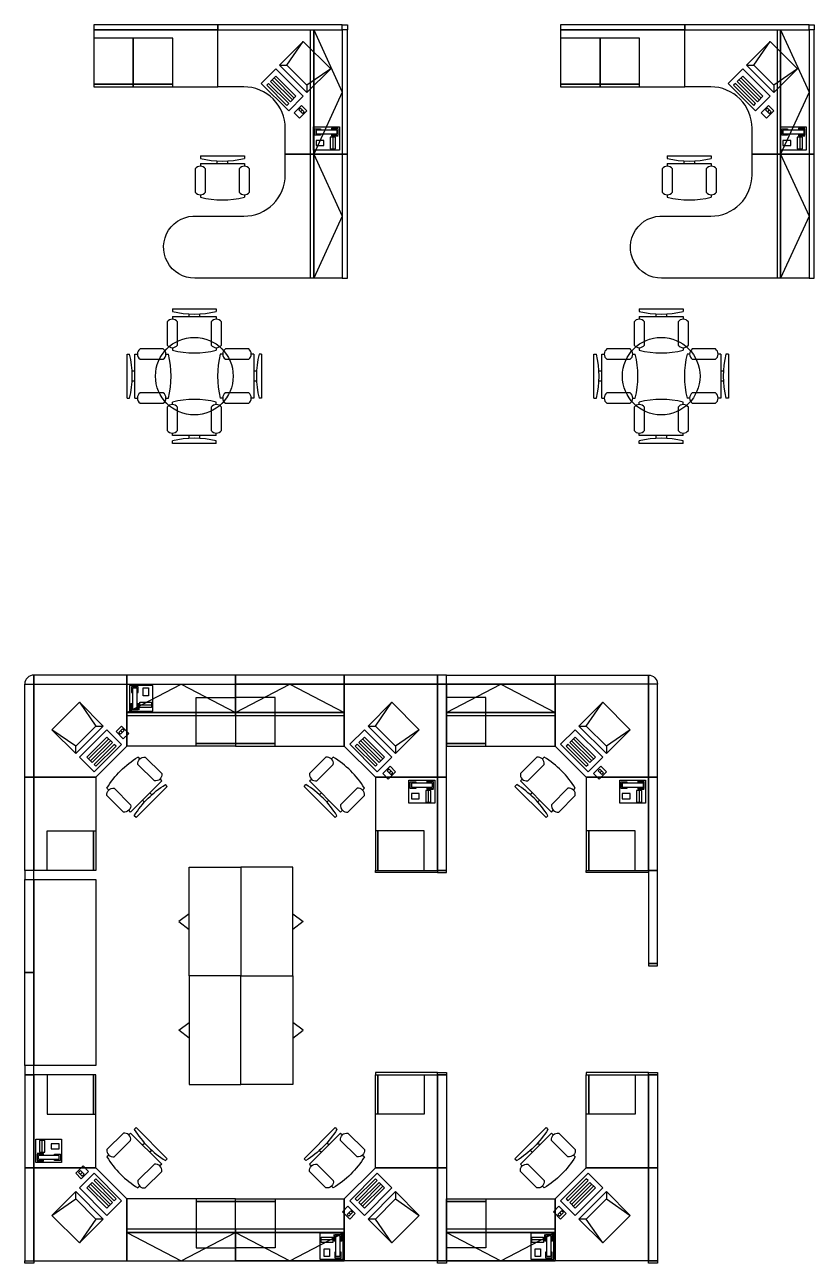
# Model space of a CAD drawing. Header units: inches. Extents: x 134 to 3030, y 231 to 1533.
# Drawn here: x 1377.5 to 1682.7, y 1053.9 to 1532.7 of the extents above; entities that cross this region are included whole.
import ezdxf

# ---------------------------------------------------------------- set-up
doc = ezdxf.new("R2010")
doc.units = ezdxf.units.IN
doc.header["$LTSCALE"] = 96
doc.header["$MEASUREMENT"] = 0
doc.layers.get('0').update_dxf_attribs({"linetype": 'CONTINUOUS'})
for name, color, linetype, lineweight in [('A-FURN-3-WKSF', 200, 'CONTINUOUS', 25), ('A-FURN-P-FILE', 5, 'CONTINUOUS', 25), ('A-FURN-P-PEDS', 5, 'CONTINUOUS', 25), ('A-FURN-P-PHWL-46', 1, 'CONTINUOUS', 25), ('A-FURN-P-PHWL-462', 1, 'CONTINUOUS', 25), ('A-FURN-P-SEAT', 4, 'CONTINUOUS', 25), ('A-FURN-P-STOR', 7, 'CONTINUOUS', 25), ('A-FURN-P-WKSF', 200, 'CONTINUOUS', 25), ('A-FURN-P-WKSF2', 200, 'CONTINUOUS', 25), ('COMPUTER-P3', 2, 'CONTINUOUS', 25), ('TELEPHONE-ST12', 3, 'CONTINUOUS', 25)]:
    doc.layers.add(name, color=color, linetype=linetype, lineweight=lineweight)
doc.styles.add('ATTR', font='romans.shx', dxfattribs={"width": 0.8, "height": 2.52})

# ---------------------------------------------------------------- blocks, each defined once
blk = doc.blocks.new('http...pointasearch.autodesk.com.GeneralSymbolsCatalog.idropxml.DESK_CHAIR.xml.DESK_CHAIR')
at = {"linetype": 'Continuous'}
for p, q in [((-8.5, 0), (-8.5, -1)), ((-8.5, 0), (8.5, 0)), ((8.5, 0), (8.5, -1)), ((-8.5, -3), (-8.5, -4)), ((-8.5, -3), (8.5, -3)), ((-2, -3), (-2, -1.9355)), ((2, -1.9576), (2, -3)), ((8.5, -3), (8.5, -4)), ((-10.5, -5), (-10.5, -14)), ((-6.5, -14), (-6.5, -5)), ((6.5, -5), (6.5, -14)), ((10.5, -14), (10.5, -5)), ((-8.5, -15), (-8.5, -16)), ((8.5, -15), (8.5, -16))]:
    blk.add_line(p, q, dxfattribs=at)
for centre, radius, start, end in [((-8.5, -6.5), 2.5, 36.8699, 143.1301), ((0, 34.625), 36.625, 256.5803, 283.4197), ((8.5, -6.5), 2.5, 36.8699, 143.1301), ((-8.5, -12.5), 2.5, 216.8699, 323.1301), ((8.5, -12.5), 2.5, 216.8699, 323.1301), ((0, 19.625), 36.625, 256.5803, 283.4197)]:
    blk.add_arc(centre, radius, start, end, dxfattribs=at)
at = {"style": 'ATTR', "width": 0.8, "flags": 9}
blk.add_attdef('ESTCODE', (0, 0), '', height=0.0042, dxfattribs=at)
blk = doc.blocks.new('http...pointasearch.autodesk.com.GeneralSymbolsCatalog.idropxml.MULTI_LINE_TELEPHONE.xml.MULTI_LINE_TELEPHONE')
for p, q in [((-4.5, 0), (4.5, 0)), ((-4.5, -10), (-4.5, 0)), ((4.5, 0), (4.5, -10)), ((-4, -0.5), (-4, -3)), ((-4, -3), (-3.25, -3)), ((-1.25, -0.5), (-3.75, -0.5)), ((-3.75, -0.5), (-3.75, -2.75)), ((-3.75, -2.75), (-3.25, -2.75)), ((-3.25, -1), (-1.75, -1)), ((-3.25, -1), (-3.25, -9)), ((-1.75, -9), (-1.75, -1)), ((-1.75, -2.75), (-1.25, -2.75)), ((-1.75, -3), (-1, -3)), ((-1.25, -2.75), (-1.25, -0.5)), ((-1, -3), (-1, -0.5)), ((-0.5, -1.5), (-0.5, -3.5)), ((4, -1.5), (-0.5, -1.5)), ((-0.5, -2.5), (4, -2.5)), ((-0.5, -3.5), (4, -3.5)), ((4, -3.5), (4, -1.5)), ((-3.75, -9.5), (-3.75, -7.25)), ((-3.75, -7.25), (-3.25, -7.25)), ((-1.25, -9.5), (-3.75, -9.5)), ((-3.25, -9), (-1.75, -9)), ((-1.75, -7.25), (-1.25, -7.25)), ((-1.25, -7.25), (-1.25, -9.5)), ((0.75, -6), (0.75, -9)), ((2.75, -6), (0.75, -6)), ((0.75, -9), (2.75, -9)), ((2.75, -9), (2.75, -6)), ((4.5, -10), (-4.5, -10))]:
    blk.add_line(p, q)
at = {"style": 'ATTR', "width": 0.8, "flags": 9}
blk.add_attdef('ESTCODE', (0, 0), '', height=0.0000256, dxfattribs=at)
blk = doc.blocks.new('http...pointasearch.autodesk.com.GeneralSymbolsCatalog.idropxml.COMPUTER_TERMINAL.xml.COMPUTER_TERMINAL')
for p, q in [((0, -13), (0, 0)), ((2, -11), (0, 0)), ((0, 0), (15, 0)), ((15, 0), (13, -11)), ((15, 0), (15, -13)), ((0, -13), (2, -11)), ((15, -13), (0, -13)), ((13, -11), (2, -11)), ((13, -11), (15, -13)), ((0, -15), (15, -15)), ((0, -23), (0, -15)), ((13, -17), (2, -17)), ((2, -17), (2, -20)), ((13, -18), (2, -18)), ((2, -19), (13, -19)), ((13, -20), (13, -17)), ((15, -15), (15, -23)), ((17, -18), (17, -22)), ((20, -18), (17, -18)), ((17.5, -19), (17.5, -20)), ((19.5, -19), (17.5, -19)), ((18.5, -19), (18.5, -20)), ((19.5, -20), (19.5, -19)), ((20, -22), (20, -18)), ((15, -23), (0, -23)), ((2, -20), (13, -20)), ((13, -21), (2, -21)), ((2, -21), (2, -22)), ((2, -22), (13, -22)), ((13, -22), (13, -21)), ((17, -22), (20, -22)), ((17.5, -20), (19.5, -20))]:
    blk.add_line(p, q)
at = {"style": 'ATTR', "width": 0.8, "flags": 9}
blk.add_attdef('ESTCODE', (0, 0), '', height=0.000059, dxfattribs=at)
blk = doc.blocks.new("20'' Dia Table")
at = {"linetype": 'Continuous'}
blk.add_circle((0, 0), 10, dxfattribs=at)
at = {"style": 'ATTR', "width": 0.8, "flags": 9}
blk.add_attdef('ESTCODE', (0, 0), '', height=0.00199, dxfattribs=at)

msp = doc.modelspace()

# ---------------------------------------------------------------- linework, layer by layer
at = {"layer": 'A-FURN-P-FILE', "elevation": 0}
for points in [[(1441.1, 1206.99), (1461.1, 1206.99), (1461.1, 1164.99), (1441.1, 1164.99)], [(1481.1, 1206.99), (1461.1, 1206.99), (1461.1, 1164.99), (1481.1, 1164.99)], [(1441.1, 1122.99), (1461.1, 1122.99), (1461.1, 1164.99), (1441.1, 1164.99)], [(1481.1, 1122.99), (1461.1, 1122.99), (1461.1, 1164.99), (1481.1, 1164.99)]]:
    msp.add_lwpolyline(points, close=True, dxfattribs=at)
for points in [[(1441.1, 1188.99), (1437.1, 1185.99), (1441.1, 1182.99)], [(1481.1, 1188.99), (1485.1, 1185.99), (1481.1, 1182.99)], [(1441.1, 1140.99), (1437.1, 1143.99), (1441.1, 1146.99)], [(1481.1, 1140.99), (1485.1, 1143.99), (1481.1, 1146.99)]]:
    msp.add_lwpolyline(points, dxfattribs=at)
at = {"layer": 'A-FURN-P-PEDS', "elevation": 0}
for points in [[(1419.47, 1527.57), (1404.22, 1527.57), (1404.22, 1509.69), (1419.47, 1509.69)], [(1434.72, 1527.57), (1419.47, 1527.57), (1419.47, 1509.69), (1434.72, 1509.69)], [(1599.91, 1527.57), (1584.66, 1527.57), (1584.66, 1509.69), (1599.91, 1509.69)], [(1615.16, 1527.57), (1599.91, 1527.57), (1599.91, 1509.69), (1615.16, 1509.69)], [(1443.8, 1272.68), (1459.05, 1272.68), (1459.05, 1254.81), (1443.8, 1254.81)], [(1474.3, 1272.68), (1459.05, 1272.68), (1459.05, 1254.81), (1474.3, 1254.81)], [(1555.8, 1272.68), (1540.55, 1272.68), (1540.55, 1254.81), (1555.8, 1254.81)], [(1386.17, 1205.81), (1386.17, 1221.06), (1404.05, 1221.06), (1404.05, 1205.81)], [(1531.92, 1205.81), (1531.92, 1221.06), (1514.05, 1221.06), (1514.05, 1205.81)], [(1613.42, 1205.81), (1613.42, 1221.06), (1595.55, 1221.06), (1595.55, 1205.81)], [(1386.17, 1126.81), (1386.17, 1111.56), (1404.05, 1111.56), (1404.05, 1126.81)], [(1531.92, 1126.81), (1531.92, 1111.56), (1514.05, 1111.56), (1514.05, 1126.81)], [(1613.42, 1126.81), (1613.42, 1111.56), (1595.55, 1111.56), (1595.55, 1126.81)], [(1443.8, 1059.93), (1459.05, 1059.93), (1459.05, 1077.81), (1443.8, 1077.81)], [(1474.3, 1059.93), (1459.05, 1059.93), (1459.05, 1077.81), (1474.3, 1077.81)], [(1555.8, 1059.93), (1540.55, 1059.93), (1540.55, 1077.81), (1555.8, 1077.81)]]:
    msp.add_lwpolyline(points, close=True, dxfattribs=at)
at = {"layer": 'A-FURN-P-PEDS', "linetype": 'Continuous', "elevation": 0}
for points in [[(1419.47, 1509.69), (1404.22, 1509.69), (1404.22, 1508.69), (1419.47, 1508.69)], [(1434.72, 1509.69), (1419.47, 1509.69), (1419.47, 1508.69), (1434.72, 1508.69)], [(1599.91, 1509.69), (1584.66, 1509.69), (1584.66, 1508.69), (1599.91, 1508.69)], [(1615.16, 1509.69), (1599.91, 1509.69), (1599.91, 1508.69), (1615.16, 1508.69)], [(1443.8, 1254.81), (1459.05, 1254.81), (1459.05, 1253.81), (1443.8, 1253.81)], [(1474.3, 1254.81), (1459.05, 1254.81), (1459.05, 1253.81), (1474.3, 1253.81)], [(1555.8, 1254.81), (1540.55, 1254.81), (1540.55, 1253.81), (1555.8, 1253.81)], [(1404.05, 1205.81), (1404.05, 1221.06), (1405.05, 1221.06), (1405.05, 1205.81)], [(1514.05, 1205.81), (1514.05, 1221.06), (1513.05, 1221.06), (1513.05, 1205.81)], [(1595.55, 1205.81), (1595.55, 1221.06), (1594.55, 1221.06), (1594.55, 1205.81)], [(1404.05, 1126.81), (1404.05, 1111.56), (1405.05, 1111.56), (1405.05, 1126.81)], [(1514.05, 1126.81), (1514.05, 1111.56), (1513.05, 1111.56), (1513.05, 1126.81)], [(1595.55, 1126.81), (1595.55, 1111.56), (1594.55, 1111.56), (1594.55, 1126.81)], [(1443.8, 1077.81), (1459.05, 1077.81), (1459.05, 1078.81), (1443.8, 1078.81)], [(1474.3, 1077.81), (1459.05, 1077.81), (1459.05, 1078.81), (1474.3, 1078.81)], [(1555.8, 1077.81), (1540.55, 1077.81), (1540.55, 1078.81), (1555.8, 1078.81)]]:
    msp.add_lwpolyline(points, close=True, dxfattribs=at)
at = {"layer": 'A-FURN-P-PHWL-46', "elevation": 0}
for points in [[(1452.22, 1532.69), (1404.22, 1532.69), (1404.22, 1530.69), (1452.22, 1530.69)], [(1500.22, 1532.69), (1452.22, 1532.69), (1452.22, 1530.69), (1500.22, 1530.69)], [(1500.22, 1532.69), (1502.22, 1532.69), (1502.22, 1530.69), (1500.22, 1530.69)], [(1632.66, 1532.69), (1584.66, 1532.69), (1584.66, 1530.69), (1632.66, 1530.69)], [(1680.66, 1532.69), (1632.66, 1532.69), (1632.66, 1530.69), (1680.66, 1530.69)], [(1680.66, 1532.69), (1682.66, 1532.69), (1682.66, 1530.69), (1680.66, 1530.69)], [(1502.22, 1482.69), (1502.22, 1530.69), (1500.22, 1530.69), (1500.22, 1482.69)], [(1682.66, 1482.69), (1682.66, 1530.69), (1680.66, 1530.69), (1680.66, 1482.69)], [(1502.22, 1434.69), (1502.22, 1482.69), (1500.22, 1482.69), (1500.22, 1434.69)], [(1682.66, 1434.69), (1682.66, 1482.69), (1680.66, 1482.69), (1680.66, 1434.69)], [(1417.05, 1277.81), (1417.05, 1281.31), (1381.05, 1281.31), (1381.05, 1277.81)], [(1459.05, 1277.81), (1459.05, 1281.31), (1417.05, 1281.31), (1417.05, 1277.81)], [(1459.05, 1281.31), (1459.05, 1277.81), (1501.05, 1277.81), (1501.05, 1281.31)], [(1501.05, 1281.31), (1501.05, 1277.81), (1537.05, 1277.81), (1537.05, 1281.31)], [(1540.55, 1277.81), (1540.55, 1281.31), (1582.55, 1281.31), (1582.55, 1277.81)], [(1582.55, 1277.81), (1582.55, 1281.31), (1618.55, 1281.31), (1618.55, 1277.81)], [(1381.05, 1241.81), (1377.55, 1241.81), (1377.55, 1277.81), (1381.05, 1277.81)], [(1537.05, 1241.81), (1540.55, 1241.81), (1540.55, 1277.81), (1537.05, 1277.81)], [(1618.55, 1241.81), (1622.05, 1241.81), (1622.05, 1277.81), (1618.55, 1277.81)], [(1381.05, 1205.81), (1377.55, 1205.81), (1377.55, 1241.81), (1381.05, 1241.81)], [(1537.05, 1205.81), (1540.55, 1205.81), (1540.55, 1241.81), (1537.05, 1241.81)], [(1618.55, 1205.81), (1622.05, 1205.81), (1622.05, 1241.81), (1618.55, 1241.81)], [(1381.05, 1166.31), (1377.55, 1166.31), (1377.55, 1202.31), (1381.05, 1202.31)], [(1537.05, 1204.93), (1540.55, 1204.93), (1540.55, 1205.81), (1537.05, 1205.81)], [(1618.55, 1169.81), (1622.05, 1169.81), (1622.05, 1205.81), (1618.55, 1205.81)], [(1618.55, 1168.93), (1622.05, 1168.93), (1622.05, 1169.81), (1618.55, 1169.81)], [(1381.05, 1130.31), (1377.55, 1130.31), (1377.55, 1166.31), (1381.05, 1166.31)], [(1381.05, 1126.81), (1377.55, 1126.81), (1377.55, 1090.81), (1381.05, 1090.81)], [(1537.05, 1127.68), (1540.55, 1127.68), (1540.55, 1126.81), (1537.05, 1126.81)], [(1537.05, 1126.81), (1540.55, 1126.81), (1540.55, 1090.81), (1537.05, 1090.81)], [(1618.55, 1127.68), (1622.05, 1127.68), (1622.05, 1126.81), (1618.55, 1126.81)], [(1618.55, 1126.81), (1622.05, 1126.81), (1622.05, 1090.81), (1618.55, 1090.81)], [(1381.05, 1090.81), (1377.55, 1090.81), (1377.55, 1054.81), (1381.05, 1054.81)], [(1537.05, 1090.81), (1540.55, 1090.81), (1540.55, 1054.81), (1537.05, 1054.81)], [(1618.55, 1090.81), (1622.05, 1090.81), (1622.05, 1054.81), (1618.55, 1054.81)], [(1377.55, 1054.81), (1381.05, 1054.81), (1381.05, 1053.93), (1377.55, 1053.93)], [(1537.05, 1054.81), (1540.55, 1054.81), (1540.55, 1053.93), (1537.05, 1053.93)], [(1618.55, 1054.81), (1622.05, 1054.81), (1622.05, 1053.93), (1618.55, 1053.93)]]:
    msp.add_lwpolyline(points, close=True, dxfattribs=at)
for points in [[(1381.05, 1281.31, 0.414214), (1377.55, 1277.81), (1381.05, 1277.81)], [(1618.55, 1281.31, -0.414214), (1622.05, 1277.81), (1618.55, 1277.81)]]:
    msp.add_lwpolyline(points, format="xyb", close=True, dxfattribs=at)
at = {"layer": 'A-FURN-P-PHWL-462', "elevation": 0}
for points in [[(1537.05, 1277.81), (1540.55, 1277.81), (1540.55, 1281.31), (1537.05, 1281.31)], [(1377.55, 1202.31), (1381.05, 1202.31), (1381.05, 1205.81), (1377.55, 1205.81)], [(1377.55, 1126.81), (1381.05, 1126.81), (1381.05, 1130.31), (1377.55, 1130.31)]]:
    msp.add_lwpolyline(points, close=True, dxfattribs=at)
at = {"layer": 'A-FURN-P-STOR', "elevation": 0}
for points in [[(1487.97, 1530.69), (1489.22, 1530.69), (1489.22, 1482.69), (1487.97, 1482.69)], [(1489.22, 1530.69), (1500.22, 1530.69), (1500.22, 1482.69), (1489.22, 1482.69)], [(1668.41, 1530.69), (1669.66, 1530.69), (1669.66, 1482.69), (1668.41, 1482.69)], [(1669.66, 1530.69), (1680.66, 1530.69), (1680.66, 1482.69), (1669.66, 1482.69)], [(1487.97, 1482.69), (1489.22, 1482.69), (1489.22, 1434.69), (1487.97, 1434.69)], [(1489.22, 1482.69), (1500.22, 1482.69), (1500.22, 1434.69), (1489.22, 1434.69)], [(1668.41, 1482.69), (1669.66, 1482.69), (1669.66, 1434.69), (1668.41, 1434.69)], [(1669.66, 1482.69), (1680.66, 1482.69), (1680.66, 1434.69), (1669.66, 1434.69)], [(1417.05, 1266.81), (1417.05, 1277.81), (1459.05, 1277.81), (1459.05, 1266.81)], [(1459.05, 1266.81), (1459.05, 1277.81), (1501.05, 1277.81), (1501.05, 1266.81)], [(1540.55, 1266.81), (1540.55, 1277.81), (1582.55, 1277.81), (1582.55, 1266.81)], [(1417.05, 1265.56), (1417.05, 1266.81), (1459.05, 1266.81), (1459.05, 1265.56)], [(1459.05, 1265.56), (1459.05, 1266.81), (1501.05, 1266.81), (1501.05, 1265.56)], [(1540.55, 1265.56), (1540.55, 1266.81), (1582.55, 1266.81), (1582.55, 1265.56)], [(1417.05, 1067.06), (1417.05, 1065.81), (1459.05, 1065.81), (1459.05, 1067.06)], [(1417.05, 1065.81), (1417.05, 1054.81), (1459.05, 1054.81), (1459.05, 1065.81)], [(1459.05, 1067.06), (1459.05, 1065.81), (1501.05, 1065.81), (1501.05, 1067.06)], [(1459.05, 1065.81), (1459.05, 1054.81), (1501.05, 1054.81), (1501.05, 1065.81)], [(1540.55, 1067.06), (1540.55, 1065.81), (1582.55, 1065.81), (1582.55, 1067.06)], [(1540.55, 1065.81), (1540.55, 1054.81), (1582.55, 1054.81), (1582.55, 1065.81)]]:
    msp.add_lwpolyline(points, close=True, dxfattribs=at)
for points in [[(1489.22, 1530.69), (1500.22, 1506.69), (1489.22, 1482.69)], [(1669.66, 1530.69), (1680.66, 1506.69), (1669.66, 1482.69)], [(1489.22, 1482.69), (1500.22, 1458.69), (1489.22, 1434.69)], [(1669.66, 1482.69), (1680.66, 1458.69), (1669.66, 1434.69)], [(1417.05, 1266.81), (1438.05, 1277.81), (1459.05, 1266.81)], [(1459.05, 1266.81), (1480.05, 1277.81), (1501.05, 1266.81)], [(1540.55, 1266.81), (1561.55, 1277.81), (1582.55, 1266.81)], [(1417.05, 1065.81), (1438.05, 1054.81), (1459.05, 1065.81)], [(1459.05, 1065.81), (1480.05, 1054.81), (1501.05, 1065.81)], [(1540.55, 1065.81), (1561.55, 1054.81), (1582.55, 1065.81)]]:
    msp.add_lwpolyline(points, dxfattribs=at)
at = {"layer": 'A-FURN-P-WKSF', "elevation": 0}
for points in [[(1452.22, 1530.69), (1404.22, 1530.69), (1404.22, 1508.69), (1452.22, 1508.69)], [(1632.66, 1530.69), (1584.66, 1530.69), (1584.66, 1508.69), (1632.66, 1508.69)], [(1381.05, 1241.81), (1405.05, 1241.81), (1405.05, 1205.81), (1381.05, 1205.81)], [(1537.05, 1241.81), (1513.05, 1241.81), (1513.05, 1205.81), (1537.05, 1205.81)], [(1618.55, 1241.81), (1594.55, 1241.81), (1594.55, 1205.81), (1618.55, 1205.81)], [(1381.05, 1202.31), (1405.05, 1202.31), (1405.05, 1130.31), (1381.05, 1130.31)], [(1537.05, 1204.93), (1513.05, 1204.93), (1513.05, 1205.81), (1537.05, 1205.81)], [(1618.55, 1204.93), (1594.55, 1204.93), (1594.55, 1205.81), (1618.55, 1205.81)], [(1381.05, 1090.81), (1405.05, 1090.81), (1405.05, 1126.81), (1381.05, 1126.81)], [(1537.05, 1127.68), (1513.05, 1127.68), (1513.05, 1126.81), (1537.05, 1126.81)], [(1537.05, 1090.81), (1513.05, 1090.81), (1513.05, 1126.81), (1537.05, 1126.81)], [(1618.55, 1127.68), (1594.55, 1127.68), (1594.55, 1126.81), (1618.55, 1126.81)], [(1618.55, 1090.81), (1594.55, 1090.81), (1594.55, 1126.81), (1618.55, 1126.81)]]:
    msp.add_lwpolyline(points, close=True, dxfattribs=at)
for points in [[(1452.22, 1508.69), (1452.22, 1530.69), (1500.22, 1530.69), (1500.22, 1482.69), (1478.22, 1482.69), (1478.22, 1492.69, 0.414214), (1462.22, 1508.69), (1452.22, 1508.69)], [(1632.66, 1508.69), (1632.66, 1530.69), (1680.66, 1530.69), (1680.66, 1482.69), (1658.66, 1482.69), (1658.66, 1492.69, 0.414214), (1642.66, 1508.69), (1632.66, 1508.69)]]:
    msp.add_lwpolyline(points, format="xyb", dxfattribs=at)
for points in [[(1500.22, 1482.69), (1500.22, 1434.69), (1443.22, 1434.69, -1.041756), (1444.2, 1458.69), (1462.22, 1458.69, 0.414214), (1478.22, 1474.69), (1478.22, 1482.69)], [(1680.66, 1482.69), (1680.66, 1434.69), (1623.66, 1434.69, -1.041756), (1624.64, 1458.69), (1642.66, 1458.69, 0.414214), (1658.66, 1474.69), (1658.66, 1482.69)]]:
    msp.add_lwpolyline(points, format="xyb", close=True, dxfattribs=at)
for points in [[(1405.05, 1241.81), (1381.05, 1241.81), (1381.05, 1277.81), (1417.05, 1277.81), (1417.05, 1253.81), (1405.05, 1241.81)], [(1513.05, 1241.81), (1537.05, 1241.81), (1537.05, 1277.81), (1501.05, 1277.81), (1501.05, 1253.81), (1513.05, 1241.81)], [(1594.55, 1241.81), (1618.55, 1241.81), (1618.55, 1277.81), (1582.55, 1277.81), (1582.55, 1253.81), (1594.55, 1241.81)], [(1405.05, 1090.81), (1381.05, 1090.81), (1381.05, 1054.81), (1417.05, 1054.81), (1417.05, 1078.81), (1405.05, 1090.81)], [(1513.05, 1090.81), (1537.05, 1090.81), (1537.05, 1054.81), (1501.05, 1054.81), (1501.05, 1078.81), (1513.05, 1090.81)], [(1594.55, 1090.81), (1618.55, 1090.81), (1618.55, 1054.81), (1582.55, 1054.81), (1582.55, 1078.81), (1594.55, 1090.81)]]:
    msp.add_lwpolyline(points, dxfattribs=at)
at = {"layer": 'A-FURN-P-WKSF2', "elevation": 0}
for points in [[(1459.05, 1253.81), (1417.05, 1253.81), (1417.05, 1277.81), (1459.05, 1277.81)], [(1459.05, 1253.81), (1501.05, 1253.81), (1501.05, 1277.81), (1459.05, 1277.81)], [(1540.55, 1253.81), (1582.55, 1253.81), (1582.55, 1277.81), (1540.55, 1277.81)], [(1459.05, 1078.81), (1417.05, 1078.81), (1417.05, 1054.81), (1459.05, 1054.81)], [(1459.05, 1078.81), (1501.05, 1078.81), (1501.05, 1054.81), (1459.05, 1054.81)], [(1540.55, 1078.81), (1582.55, 1078.81), (1582.55, 1054.81), (1540.55, 1054.81)]]:
    msp.add_lwpolyline(points, close=True, dxfattribs=at)

# ---------------------------------------------------------------- block references
at = {"layer": 'A-FURN-3-WKSF', "xscale": 1.5, "yscale": 1.5, "zscale": 1.5, "rotation": 45}
for p in [(1443.08, 1396.86, 0), (1623.52, 1396.86, 0)]:
    msp.add_blockref("20'' Dia Table", p, dxfattribs=at)
at = {"layer": 'A-FURN-P-SEAT'}
for p in [(1453.92, 1482, 0), (1634.37, 1482, 0), (1443.08, 1422.86, 0), (1623.52, 1422.86, 0)]:
    msp.add_blockref('http...pointasearch.autodesk.com.GeneralSymbolsCatalog.idropxml.DESK_CHAIR.xml.DESK_CHAIR', p, dxfattribs=at)
for p, rotation in [((1417.08, 1396.86, 0), 90), ((1469.08, 1396.86, 0), 270), ((1597.52, 1396.86, 0), 90), ((1649.52, 1396.86, 0), 270), ((1443.08, 1370.86, 0), 180), ((1623.52, 1370.86, 0), 180), ((1491.49, 1232.25, 0), 134.9999999999979), ((1572.99, 1232.25, 0), 134.9999999999979), ((1426.6, 1100.36, 0), 314.999999999998)]:
    msp.add_blockref('http...pointasearch.autodesk.com.GeneralSymbolsCatalog.idropxml.DESK_CHAIR.xml.DESK_CHAIR', p, dxfattribs=dict(at, rotation=rotation))
at = {"layer": 'A-FURN-P-SEAT', "xscale": -1}
for p, rotation in [((1426.6, 1232.25, 0), 225.000000000002), ((1491.49, 1100.36, 0), 45.00000000000208), ((1572.99, 1100.36, 0), 45.00000000000208)]:
    msp.add_blockref('http...pointasearch.autodesk.com.GeneralSymbolsCatalog.idropxml.DESK_CHAIR.xml.DESK_CHAIR', p, dxfattribs=dict(at, rotation=rotation))
at = {"layer": 'COMPUTER-P3'}
for p, rotation in [((1485.2, 1526.28, 0), 315), ((1665.64, 1526.28, 0), 315), ((1388.06, 1260.18, 0), 44.99999999999785), ((1519.42, 1270.79, 0), 314.9999999999978), ((1600.92, 1270.79, 0), 314.9999999999978), ((1398.67, 1061.83, 0), 134.9999999999979), ((1530.03, 1072.43, 0), 224.9999999999945), ((1611.53, 1072.43, 0), 224.9999999999945)]:
    msp.add_blockref('http...pointasearch.autodesk.com.GeneralSymbolsCatalog.idropxml.COMPUTER_TERMINAL.xml.COMPUTER_TERMINAL', p, dxfattribs=dict(at, rotation=rotation))
at = {"layer": 'TELEPHONE-ST12'}
for p, rotation in [((1499.14, 1488.76, 0), 270), ((1679.59, 1488.76, 0), 270), ((1535.99, 1236.23, 0), 269.999999999998), ((1617.49, 1236.23, 0), 269.999999999998), ((1381.79, 1097.36, 0), 89.999999999998)]:
    msp.add_blockref('http...pointasearch.autodesk.com.GeneralSymbolsCatalog.idropxml.MULTI_LINE_TELEPHONE.xml.MULTI_LINE_TELEPHONE', p, dxfattribs=dict(at, rotation=rotation))
at = {"layer": 'TELEPHONE-ST12', "xscale": -1}
for p, rotation in [((1422.57, 1267.31, 0), 180.000000000002), ((1496.07, 1065.49, 0), 1.984666121233234e-12), ((1577.57, 1065.49, 0), 1.984666121233234e-12)]:
    msp.add_blockref('http...pointasearch.autodesk.com.GeneralSymbolsCatalog.idropxml.MULTI_LINE_TELEPHONE.xml.MULTI_LINE_TELEPHONE', p, dxfattribs=dict(at, rotation=rotation))

doc.saveas('drawing.dxf')
